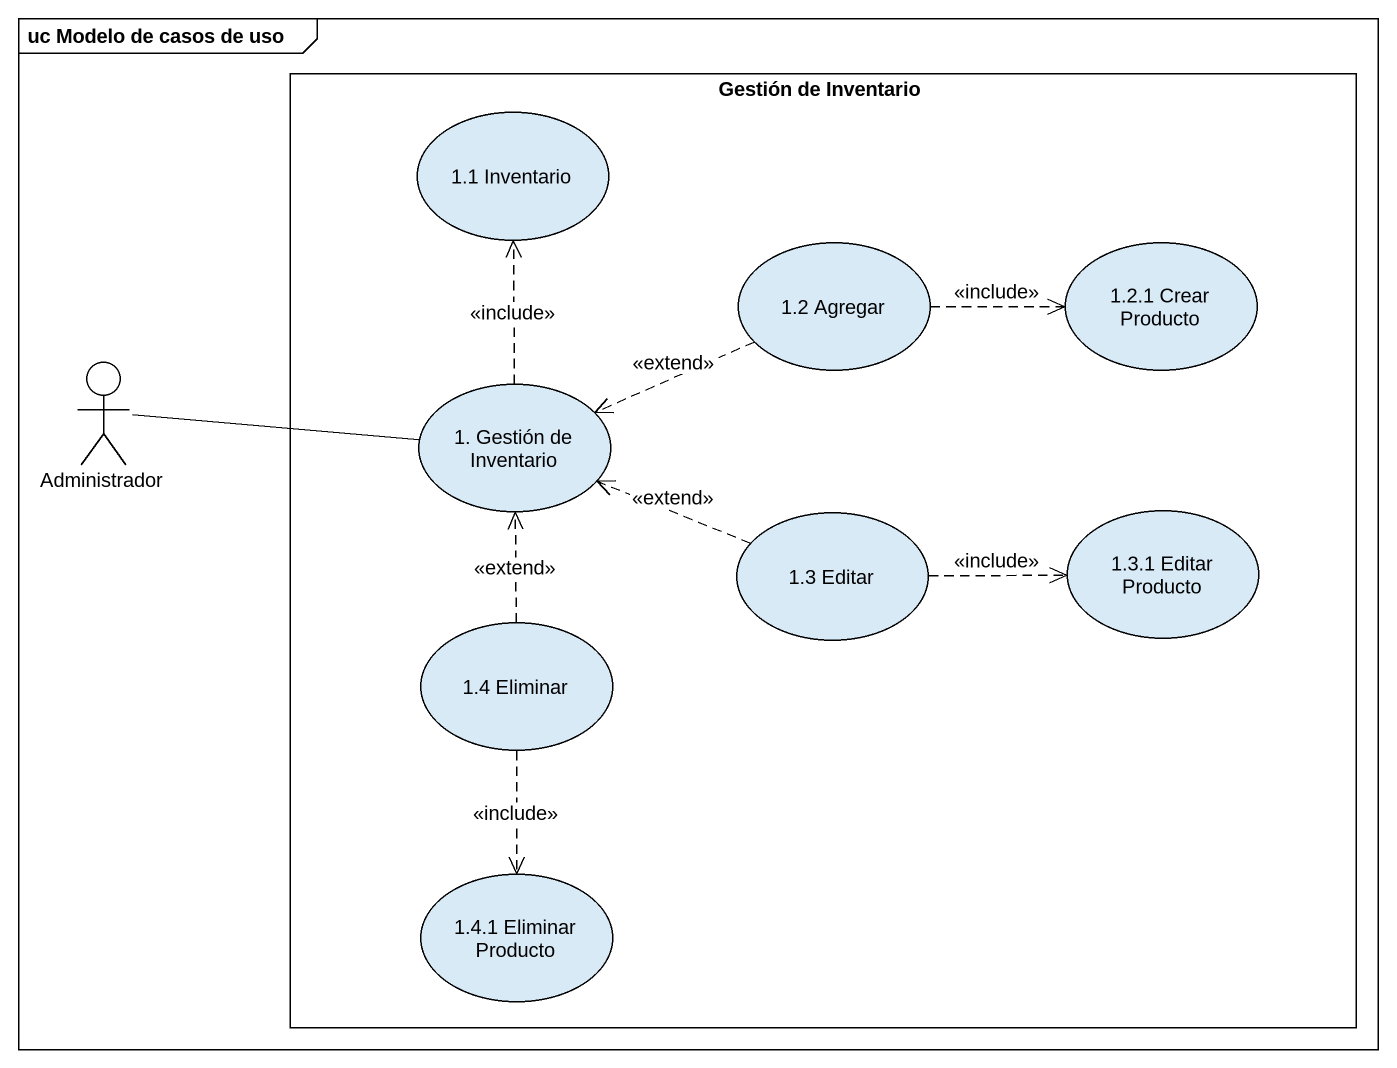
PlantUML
@startuml
mainframe uc Modelo de casos de uso
rectangle "Gestión de Inventario" as Gestión_de_Inventario {
  usecase "1.1 Inventario" as u1_1_Inventario
  usecase "1.2 Agregar" as u1_2_Agregar
  usecase "1.2.1 Crear Producto" as u1_2_1_Crear_Producto
  usecase "1. Gestión de Inventario" as u1_Gestión_de_Inventario
  usecase "1.3 Editar" as u1_3_Editar
  usecase "1.3.1 Editar Producto" as u1_3_1_Editar_Producto
  usecase "1.4 Eliminar" as u1_4_Eliminar
  usecase "1.4.1 Eliminar Producto" as u1_4_1_Eliminar_Producto
}
actor Administrador
u1_2_Agregar .right.> u1_2_1_Crear_Producto : <<include>>
u1_2_Agregar .left.> u1_Gestión_de_Inventario : <<extend>>
Administrador -right- u1_Gestión_de_Inventario
u1_Gestión_de_Inventario .up.> u1_1_Inventario : <<include>>
u1_3_Editar .left.> u1_Gestión_de_Inventario : <<extend>>
u1_3_Editar .right.> u1_3_1_Editar_Producto : <<include>>
u1_4_Eliminar .up.> u1_Gestión_de_Inventario : <<extend>>
u1_4_Eliminar ..> u1_4_1_Eliminar_Producto : <<include>>
@enduml
